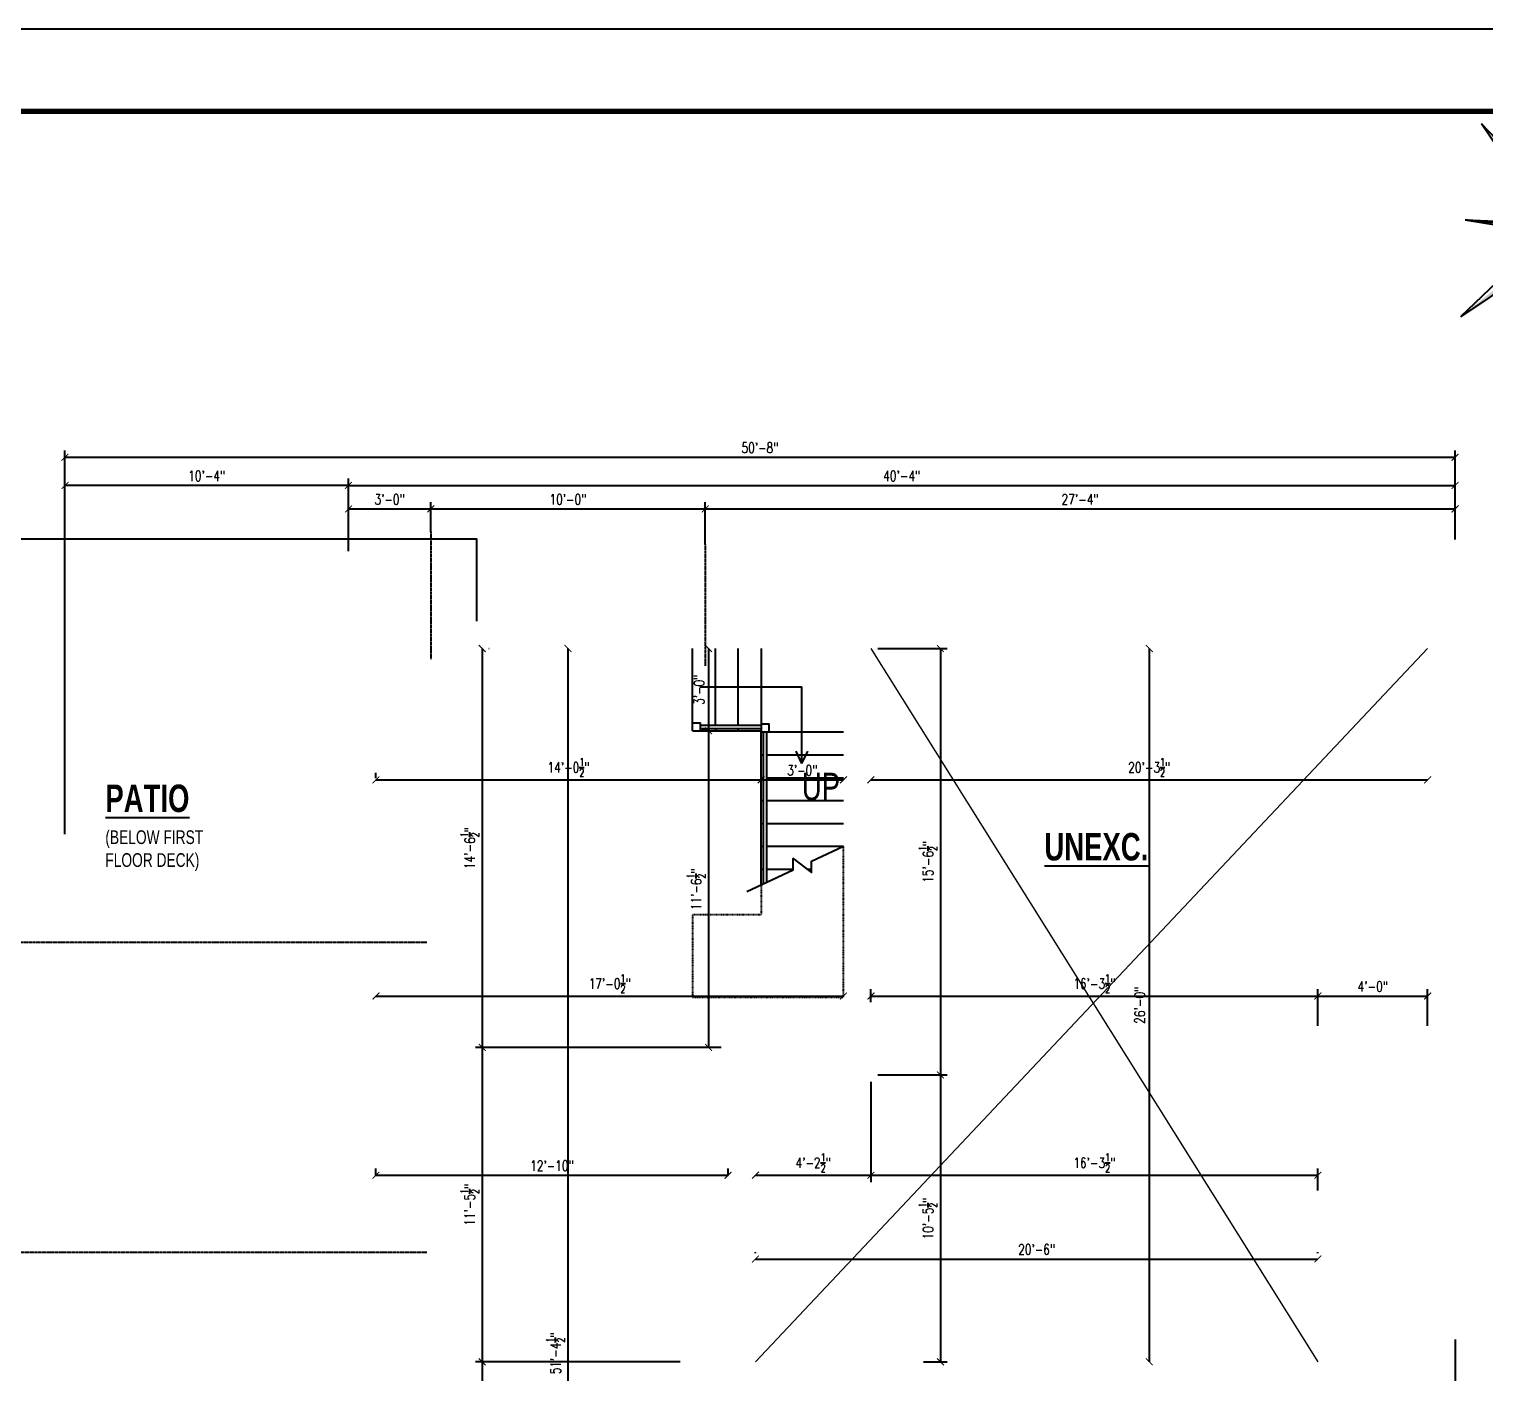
# Model space of a CAD drawing. Header units: inches. Extents: x 43 to 7578, y 1297 to 3809.
# Drawn here: x 4505 to 5141, y 3221 to 3809 of the extents above; entities that cross this region are included whole.
import ezdxf

# ---------------------------------------------------------------- set-up
doc = ezdxf.new("R2010")
doc.units = ezdxf.units.IN
doc.header["$LTSCALE"] = 0.5
doc.header["$MEASUREMENT"] = 0
doc.linetypes.add('CENTER2', pattern=[1.125, 0.75, -0.125, 0.125, -0.125])
doc.linetypes.add('HIDDEN2', pattern=[0.1875, 0.125, -0.0625])
doc.layers.add('A-Anno-Note', color=231, linetype='Continuous', lineweight=25)
doc.styles.add('Annotative', font='romans.shx', dxfattribs={"width": 0.75})
doc.styles.add('Arch-Dim', font='romans.shx', dxfattribs={"width": 0.75})
doc.dimstyles.new('Annotative', dxfattribs={"dimscale": 96, "dimtxt": 0.09375, "dimasz": 0.0625, "dimexe": 0.0625, "dimexo": 0.0625, "dimgap": 0.03125, "dimtad": 1, "dimdec": 4, "dimzin": 3, "dimdsep": 46, "dimlunit": 4, "dimtxsty": 'Arch-Dim', "dimblk": 'ARCHTICK', "dimcen": 0.09375, "dimazin": 2, "dimtfac": 0.75, "dimtdec": 4, "dimtix": 1, "dimtmove": 2, "dimatfit": 3, "dimfxl": 1, "dimtolj": 1, "dimtzin": 0, "dimarcsym": 0})

# ---------------------------------------------------------------- blocks, each defined once
blk = doc.blocks.new('_ArchTick')
at = {"color": 0, "linetype": 'ByBlock', "const_width": 0.15}
blk.add_lwpolyline([(-0.5, -0.5), (0.5, 0.5)], dxfattribs=at)
blk = doc.blocks.new('*D717')
at = {"color": 0, "lineweight": -2, "transparency": 16777216}
for p, q in [((4644.2, 3580.67), (4644.2, 3602.21)), ((4644.2, 3599.21), (4680.2, 3599.21)), ((4680.2, 3589.14), (4680.2, 3602.21))]:
    blk.add_line(p, q, dxfattribs=at)
at = {"layer": 'Defpoints', "color": 0, "transparency": 16777216}
for p in [(4680.2, 3599.21), (4680.2, 3586.14), (4644.2, 3577.67)]:
    blk.add_point(p, dxfattribs=at)
at = {"color": 0, "lineweight": -2, "transparency": 16777216, "xscale": 3, "yscale": 3, "zscale": 3, "rotation": 180}
blk.add_blockref('_ArchTick', (4644.2, 3599.21), dxfattribs=at)
at = {"color": 0, "lineweight": -2, "transparency": 16777216, "xscale": 3, "yscale": 3, "zscale": 3}
blk.add_blockref('_ArchTick', (4680.2, 3599.21), dxfattribs=at)
at = {"color": 0, "transparency": 16777216, "insert": (4662.2, 3603.39), "char_height": 4.5, "attachment_point": 5, "style": 'Arch-Dim'}
blk.add_mtext('\\A1;3\'-0"', dxfattribs=at)
blk = doc.blocks.new('*D718')
at = {"color": 0, "lineweight": -2, "transparency": 16777216}
for p, q in [((4680.2, 3589.14), (4680.2, 3602.21)), ((4680.2, 3599.21), (4800.2, 3599.21)), ((4800.2, 3583.59), (4800.2, 3602.21))]:
    blk.add_line(p, q, dxfattribs=at)
at = {"layer": 'Defpoints', "color": 0, "transparency": 16777216}
for p in [(4800.2, 3599.21), (4680.2, 3586.14), (4800.2, 3580.59)]:
    blk.add_point(p, dxfattribs=at)
at = {"color": 0, "lineweight": -2, "transparency": 16777216, "xscale": 3, "yscale": 3, "zscale": 3, "rotation": 180}
blk.add_blockref('_ArchTick', (4680.2, 3599.21), dxfattribs=at)
at = {"color": 0, "lineweight": -2, "transparency": 16777216, "xscale": 3, "yscale": 3, "zscale": 3}
blk.add_blockref('_ArchTick', (4800.2, 3599.21), dxfattribs=at)
at = {"color": 0, "transparency": 16777216, "insert": (4740.2, 3603.39), "char_height": 4.5, "attachment_point": 5, "style": 'Arch-Dim'}
blk.add_mtext('\\A1;10\'-0"', dxfattribs=at)
blk = doc.blocks.new('*D719')
at = {"color": 0, "lineweight": -2, "transparency": 16777216}
for p, q in [((4800.2, 3583.59), (4800.2, 3602.21)), ((4800.2, 3599.21), (5128.2, 3599.21)), ((5128.2, 3585.81), (5128.2, 3602.21))]:
    blk.add_line(p, q, dxfattribs=at)
at = {"layer": 'Defpoints', "color": 0, "transparency": 16777216}
for p in [(5128.2, 3599.21), (4800.2, 3580.59), (5128.2, 3582.81)]:
    blk.add_point(p, dxfattribs=at)
at = {"color": 0, "lineweight": -2, "transparency": 16777216, "xscale": 3, "yscale": 3, "zscale": 3, "rotation": 180}
blk.add_blockref('_ArchTick', (4800.2, 3599.21), dxfattribs=at)
at = {"color": 0, "lineweight": -2, "transparency": 16777216, "xscale": 3, "yscale": 3, "zscale": 3}
blk.add_blockref('_ArchTick', (5128.2, 3599.21), dxfattribs=at)
at = {"color": 0, "transparency": 16777216, "insert": (4964.2, 3603.39), "char_height": 4.5, "attachment_point": 5, "style": 'Arch-Dim'}
blk.add_mtext('\\A1;27\'-4"', dxfattribs=at)
blk = doc.blocks.new('*D720')
at = {"color": 0, "lineweight": -2, "transparency": 16777216}
for p, q in [((4644.2, 3580.67), (4644.2, 3612.48)), ((5128.2, 3585.81), (5128.2, 3612.48)), ((4644.2, 3609.48), (5128.2, 3609.48))]:
    blk.add_line(p, q, dxfattribs=at)
at = {"layer": 'Defpoints', "color": 0, "transparency": 16777216}
for p in [(5128.2, 3609.48), (5128.2, 3582.81), (4644.2, 3577.67)]:
    blk.add_point(p, dxfattribs=at)
at = {"color": 0, "lineweight": -2, "transparency": 16777216, "xscale": 3, "yscale": 3, "zscale": 3, "rotation": 180}
blk.add_blockref('_ArchTick', (4644.2, 3609.48), dxfattribs=at)
at = {"color": 0, "lineweight": -2, "transparency": 16777216, "xscale": 3, "yscale": 3, "zscale": 3}
blk.add_blockref('_ArchTick', (5128.2, 3609.48), dxfattribs=at)
at = {"color": 0, "transparency": 16777216, "insert": (4886.2, 3613.66), "char_height": 4.5, "attachment_point": 5, "style": 'Arch-Dim'}
blk.add_mtext('\\A1;40\'-4"', dxfattribs=at)
blk = doc.blocks.new('*D729')
at = {"color": 0, "lineweight": -2, "transparency": 16777216}
for p, q in [((5233.51, 3550.14), (5297.7, 3550.14)), ((5294.7, 3550.14), (5294.7, 2816.14)), ((4974.9, 2816.14), (5297.7, 2816.14))]:
    blk.add_line(p, q, dxfattribs=at)
at = {"layer": 'Defpoints', "color": 0, "transparency": 16777216}
for p in [(5230.51, 3550.14), (4971.9, 2816.14), (5294.7, 2816.14)]:
    blk.add_point(p, dxfattribs=at)
at = {"color": 0, "lineweight": -2, "transparency": 16777216, "xscale": 3, "yscale": 3, "zscale": 3}
for p, rotation in [((5294.7, 3550.14), 90), ((5294.7, 2816.14), 270)]:
    blk.add_blockref('_ArchTick', p, dxfattribs=dict(at, rotation=rotation))
at = {"color": 0, "transparency": 16777216, "insert": (5290.52, 3183.14), "char_height": 4.5, "attachment_point": 5, "rotation": 90, "style": 'Arch-Dim'}
blk.add_mtext('\\A1;61\'-2"', dxfattribs=at)
blk = doc.blocks.new('*D737')
at = {"color": 0, "lineweight": -2, "transparency": 16777216}
for p, q in [((5128.2, 3235.87), (5128.2, 2796.51)), ((5080.2, 3073.85), (5080.2, 2796.51)), ((5080.2, 2799.51), (5128.2, 2799.51))]:
    blk.add_line(p, q, dxfattribs=at)
at = {"layer": 'Defpoints', "color": 0, "transparency": 16777216}
for p in [(5128.2, 3238.87), (5080.2, 3076.85), (5128.2, 2799.51)]:
    blk.add_point(p, dxfattribs=at)
at = {"color": 0, "lineweight": -2, "transparency": 16777216, "xscale": 3, "yscale": 3, "zscale": 3, "rotation": 180}
blk.add_blockref('_ArchTick', (5080.2, 2799.51), dxfattribs=at)
at = {"color": 0, "lineweight": -2, "transparency": 16777216, "xscale": 3, "yscale": 3, "zscale": 3}
blk.add_blockref('_ArchTick', (5128.2, 2799.51), dxfattribs=at)
at = {"color": 0, "transparency": 16777216, "insert": (5104.2, 2803.69), "char_height": 4.5, "attachment_point": 5, "style": 'Arch-Dim'}
blk.add_mtext('\\A1;4\'-0"', dxfattribs=at)
blk = doc.blocks.new('*D738')
at = {"color": 0, "lineweight": -2, "transparency": 16777216}
for p, q in [((5128.2, 3235.87), (5128.2, 2782.83)), ((4520.2, 2937.12), (4520.2, 2782.83)), ((4520.2, 2785.83), (5128.2, 2785.83))]:
    blk.add_line(p, q, dxfattribs=at)
at = {"layer": 'Defpoints', "color": 0, "transparency": 16777216}
for p in [(5128.2, 3238.87), (4520.2, 2940.12), (5128.2, 2785.83)]:
    blk.add_point(p, dxfattribs=at)
at = {"color": 0, "lineweight": -2, "transparency": 16777216, "xscale": 3, "yscale": 3, "zscale": 3, "rotation": 180}
blk.add_blockref('_ArchTick', (4520.2, 2785.83), dxfattribs=at)
at = {"color": 0, "lineweight": -2, "transparency": 16777216, "xscale": 3, "yscale": 3, "zscale": 3}
blk.add_blockref('_ArchTick', (5128.2, 2785.83), dxfattribs=at)
at = {"color": 0, "transparency": 16777216, "insert": (4824.2, 2790.01), "char_height": 4.5, "attachment_point": 5, "style": 'Arch-Dim'}
blk.add_mtext('\\A1;50\'-8"', dxfattribs=at)
blk = doc.blocks.new('*D748')
at = {"color": 0, "lineweight": -2, "transparency": 16777216}
for p, q in [((4656.2, 3481.48), (4656.2, 3483.72)), ((4824.7, 3481.48), (4824.7, 3483.72)), ((4656.2, 3480.72), (4824.7, 3480.72))]:
    blk.add_line(p, q, dxfattribs=at)
at = {"layer": 'Defpoints', "color": 0, "transparency": 16777216}
for p in [(4656.2, 3478.48), (4824.7, 3480.72), (4824.7, 3478.48)]:
    blk.add_point(p, dxfattribs=at)
at = {"color": 0, "lineweight": -2, "transparency": 16777216, "xscale": 3, "yscale": 3, "zscale": 3, "rotation": 180}
blk.add_blockref('_ArchTick', (4656.2, 3480.72), dxfattribs=at)
at = {"color": 0, "lineweight": -2, "transparency": 16777216, "xscale": 3, "yscale": 3, "zscale": 3}
blk.add_blockref('_ArchTick', (4824.7, 3480.72), dxfattribs=at)
at = {"color": 0, "transparency": 16777216, "insert": (4740.45, 3486.15), "char_height": 4.5, "attachment_point": 5, "style": 'Arch-Dim'}
blk.add_mtext('\\A1;14\'-0{\\H0.750000x;\\S1/2;}"', dxfattribs=at)
blk = doc.blocks.new('*D749')
at = {"color": 0, "lineweight": -2, "transparency": 16777216}
for p, q in [((4824.7, 3481.48), (4824.7, 3483.72)), ((4824.7, 3480.72), (4860.7, 3480.72))]:
    blk.add_line(p, q, dxfattribs=at)
at = {"layer": 'Defpoints', "color": 0, "transparency": 16777216}
for p in [(4824.7, 3478.48), (4860.7, 3480.72), (4860.7, 3480.72)]:
    blk.add_point(p, dxfattribs=at)
at = {"color": 0, "lineweight": -2, "transparency": 16777216, "xscale": 3, "yscale": 3, "zscale": 3, "rotation": 180}
blk.add_blockref('_ArchTick', (4824.7, 3480.72), dxfattribs=at)
at = {"color": 0, "lineweight": -2, "transparency": 16777216, "xscale": 3, "yscale": 3, "zscale": 3}
blk.add_blockref('_ArchTick', (4860.7, 3480.72), dxfattribs=at)
at = {"color": 0, "transparency": 16777216, "insert": (4842.7, 3484.89), "char_height": 4.5, "attachment_point": 5, "style": 'Arch-Dim'}
blk.add_mtext('\\A1;3\'-0"', dxfattribs=at)
blk = doc.blocks.new('*D750')
at = {"color": 0, "lineweight": -2, "transparency": 16777216}
blk.add_line((4872.7, 3480.72), (5116.2, 3480.72), dxfattribs=at)
at = {"layer": 'Defpoints', "color": 0, "transparency": 16777216}
for p in [(4872.7, 3480.72), (5116.2, 3480.72), (5116.2, 3480.72)]:
    blk.add_point(p, dxfattribs=at)
at = {"color": 0, "lineweight": -2, "transparency": 16777216, "xscale": 3, "yscale": 3, "zscale": 3, "rotation": 180}
blk.add_blockref('_ArchTick', (4872.7, 3480.72), dxfattribs=at)
at = {"color": 0, "lineweight": -2, "transparency": 16777216, "xscale": 3, "yscale": 3, "zscale": 3}
blk.add_blockref('_ArchTick', (5116.2, 3480.72), dxfattribs=at)
at = {"color": 0, "transparency": 16777216, "insert": (4994.45, 3486.15), "char_height": 4.5, "attachment_point": 5, "style": 'Arch-Dim'}
blk.add_mtext('\\A1;20\'-3{\\H0.750000x;\\S1/2;}"', dxfattribs=at)
blk = doc.blocks.new('*D751')
at = {"color": 0, "lineweight": -2, "transparency": 16777216}
blk.add_line((4656.2, 3386.14), (4860.7, 3386.14), dxfattribs=at)
at = {"layer": 'Defpoints', "color": 0, "transparency": 16777216}
for p in [(4656.2, 3386.14), (4860.7, 3386.14), (4860.7, 3386.14)]:
    blk.add_point(p, dxfattribs=at)
at = {"color": 0, "lineweight": -2, "transparency": 16777216, "xscale": 3, "yscale": 3, "zscale": 3, "rotation": 180}
blk.add_blockref('_ArchTick', (4656.2, 3386.14), dxfattribs=at)
at = {"color": 0, "lineweight": -2, "transparency": 16777216, "xscale": 3, "yscale": 3, "zscale": 3}
blk.add_blockref('_ArchTick', (4860.7, 3386.14), dxfattribs=at)
at = {"color": 0, "transparency": 16777216, "insert": (4758.45, 3391.57), "char_height": 4.5, "attachment_point": 5, "style": 'Arch-Dim'}
blk.add_mtext('\\A1;17\'-0{\\H0.750000x;\\S1/2;}"', dxfattribs=at)
blk = doc.blocks.new('*D752')
at = {"color": 0, "lineweight": -2, "transparency": 16777216}
for p, q in [((4872.7, 3383.52), (4872.7, 3389.14)), ((5068.2, 3373.14), (5068.2, 3389.14)), ((4872.7, 3386.14), (5068.2, 3386.14))]:
    blk.add_line(p, q, dxfattribs=at)
at = {"layer": 'Defpoints', "color": 0, "transparency": 16777216}
for p in [(5068.2, 3386.14), (4872.7, 3380.52), (5068.2, 3370.14)]:
    blk.add_point(p, dxfattribs=at)
at = {"color": 0, "lineweight": -2, "transparency": 16777216, "xscale": 3, "yscale": 3, "zscale": 3, "rotation": 180}
blk.add_blockref('_ArchTick', (4872.7, 3386.14), dxfattribs=at)
at = {"color": 0, "lineweight": -2, "transparency": 16777216, "xscale": 3, "yscale": 3, "zscale": 3}
blk.add_blockref('_ArchTick', (5068.2, 3386.14), dxfattribs=at)
at = {"color": 0, "transparency": 16777216, "insert": (4970.45, 3391.57), "char_height": 4.5, "attachment_point": 5, "style": 'Arch-Dim'}
blk.add_mtext('\\A1;16\'-3{\\H0.750000x;\\S1/2;}"', dxfattribs=at)
blk = doc.blocks.new('*D753')
at = {"color": 0, "lineweight": -2, "transparency": 16777216}
for p, q in [((5068.2, 3373.14), (5068.2, 3389.14)), ((5116.2, 3373.14), (5116.2, 3389.14)), ((5068.2, 3386.14), (5116.2, 3386.14))]:
    blk.add_line(p, q, dxfattribs=at)
at = {"layer": 'Defpoints', "color": 0, "transparency": 16777216}
for p in [(5116.2, 3386.14), (5068.2, 3370.14), (5116.2, 3370.14)]:
    blk.add_point(p, dxfattribs=at)
at = {"color": 0, "lineweight": -2, "transparency": 16777216, "xscale": 3, "yscale": 3, "zscale": 3, "rotation": 180}
blk.add_blockref('_ArchTick', (5068.2, 3386.14), dxfattribs=at)
at = {"color": 0, "lineweight": -2, "transparency": 16777216, "xscale": 3, "yscale": 3, "zscale": 3}
blk.add_blockref('_ArchTick', (5116.2, 3386.14), dxfattribs=at)
at = {"color": 0, "transparency": 16777216, "insert": (5092.2, 3390.32), "char_height": 4.5, "attachment_point": 5, "style": 'Arch-Dim'}
blk.add_mtext('\\A1;4\'-0"', dxfattribs=at)
blk = doc.blocks.new('*D754')
at = {"color": 0, "lineweight": -2, "transparency": 16777216}
for p, q in [((4656.2, 3307.68), (4656.2, 3310.75)), ((4656.2, 3307.75), (4810.2, 3307.75)), ((4810.2, 3307.68), (4810.2, 3310.75))]:
    blk.add_line(p, q, dxfattribs=at)
at = {"layer": 'Defpoints', "color": 0, "transparency": 16777216}
for p in [(4656.2, 3304.68), (4810.2, 3307.75), (4810.2, 3304.68)]:
    blk.add_point(p, dxfattribs=at)
at = {"color": 0, "lineweight": -2, "transparency": 16777216, "xscale": 3, "yscale": 3, "zscale": 3, "rotation": 180}
blk.add_blockref('_ArchTick', (4656.2, 3307.75), dxfattribs=at)
at = {"color": 0, "lineweight": -2, "transparency": 16777216, "xscale": 3, "yscale": 3, "zscale": 3}
blk.add_blockref('_ArchTick', (4810.2, 3307.75), dxfattribs=at)
at = {"color": 0, "transparency": 16777216, "insert": (4733.2, 3311.93), "char_height": 4.5, "attachment_point": 5, "style": 'Arch-Dim'}
blk.add_mtext('\\A1;12\'-10"', dxfattribs=at)
blk = doc.blocks.new('*D755')
at = {"color": 0, "lineweight": -2, "transparency": 16777216}
for p, q in [((4872.7, 3348.64), (4872.7, 3304.75)), ((4822.2, 3307.75), (4872.7, 3307.75))]:
    blk.add_line(p, q, dxfattribs=at)
at = {"layer": 'Defpoints', "color": 0, "transparency": 16777216}
for p in [(4872.7, 3351.64), (4822.2, 3307.75), (4872.7, 3307.75)]:
    blk.add_point(p, dxfattribs=at)
at = {"color": 0, "lineweight": -2, "transparency": 16777216, "xscale": 3, "yscale": 3, "zscale": 3, "rotation": 180}
blk.add_blockref('_ArchTick', (4822.2, 3307.75), dxfattribs=at)
at = {"color": 0, "lineweight": -2, "transparency": 16777216, "xscale": 3, "yscale": 3, "zscale": 3}
blk.add_blockref('_ArchTick', (4872.7, 3307.75), dxfattribs=at)
at = {"color": 0, "transparency": 16777216, "insert": (4847.45, 3313.19), "char_height": 4.5, "attachment_point": 5, "style": 'Arch-Dim'}
blk.add_mtext('\\A1;4\'-2{\\H0.750000x;\\S1/2;}"', dxfattribs=at)
blk = doc.blocks.new('*D756')
at = {"color": 0, "lineweight": -2, "transparency": 16777216}
for p, q in [((4872.7, 3348.64), (4872.7, 3304.75)), ((4872.7, 3307.75), (5068.2, 3307.75)), ((5068.2, 3301.14), (5068.2, 3310.75))]:
    blk.add_line(p, q, dxfattribs=at)
at = {"layer": 'Defpoints', "color": 0, "transparency": 16777216}
for p in [(4872.7, 3351.64), (5068.2, 3307.75), (5068.2, 3298.14)]:
    blk.add_point(p, dxfattribs=at)
at = {"color": 0, "lineweight": -2, "transparency": 16777216, "xscale": 3, "yscale": 3, "zscale": 3, "rotation": 180}
blk.add_blockref('_ArchTick', (4872.7, 3307.75), dxfattribs=at)
at = {"color": 0, "lineweight": -2, "transparency": 16777216, "xscale": 3, "yscale": 3, "zscale": 3}
blk.add_blockref('_ArchTick', (5068.2, 3307.75), dxfattribs=at)
at = {"color": 0, "transparency": 16777216, "insert": (4970.45, 3313.19), "char_height": 4.5, "attachment_point": 5, "style": 'Arch-Dim'}
blk.add_mtext('\\A1;16\'-3{\\H0.750000x;\\S1/2;}"', dxfattribs=at)
blk = doc.blocks.new('*D757')
at = {"color": 0, "lineweight": -2, "transparency": 16777216}
for p, q in [((4822.2, 3273.7), (4822.2, 3274.11)), ((5068.2, 3273.7), (5068.2, 3274.11)), ((4822.2, 3271.11), (5068.2, 3271.11))]:
    blk.add_line(p, q, dxfattribs=at)
at = {"layer": 'Defpoints', "color": 0, "transparency": 16777216}
for p in [(4822.2, 3270.7), (5068.2, 3271.11), (5068.2, 3270.7)]:
    blk.add_point(p, dxfattribs=at)
at = {"color": 0, "lineweight": -2, "transparency": 16777216, "xscale": 3, "yscale": 3, "zscale": 3, "rotation": 180}
blk.add_blockref('_ArchTick', (4822.2, 3271.11), dxfattribs=at)
at = {"color": 0, "lineweight": -2, "transparency": 16777216, "xscale": 3, "yscale": 3, "zscale": 3}
blk.add_blockref('_ArchTick', (5068.2, 3271.11), dxfattribs=at)
at = {"color": 0, "transparency": 16777216, "insert": (4945.2, 3275.29), "char_height": 4.5, "attachment_point": 5, "style": 'Arch-Dim'}
blk.add_mtext('\\A1;20\'-6"', dxfattribs=at)
blk = doc.blocks.new('*D765')
at = {"color": 0, "lineweight": -2, "transparency": 16777216}
for p, q in [((4702.69, 3538.14), (4702.69, 3363.64)), ((4705.62, 3538.14), (4705.69, 3538.14)), ((4807.2, 3363.64), (4699.69, 3363.64))]:
    blk.add_line(p, q, dxfattribs=at)
at = {"layer": 'Defpoints', "color": 0, "transparency": 16777216}
for p in [(4702.62, 3538.14), (4702.69, 3363.64), (4810.2, 3363.64)]:
    blk.add_point(p, dxfattribs=at)
at = {"color": 0, "lineweight": -2, "transparency": 16777216, "xscale": 3, "yscale": 3, "zscale": 3}
for p, rotation in [((4702.69, 3538.14), 90), ((4702.69, 3363.64), 270)]:
    blk.add_blockref('_ArchTick', p, dxfattribs=dict(at, rotation=rotation))
at = {"color": 0, "transparency": 16777216, "insert": (4697.25, 3450.89), "char_height": 4.5, "attachment_point": 5, "rotation": 90, "style": 'Arch-Dim'}
blk.add_mtext('\\A1;14\'-6{\\H0.750000x;\\S1/2;}"', dxfattribs=at)
blk = doc.blocks.new('*D766')
at = {"color": 0, "lineweight": -2, "transparency": 16777216}
for p, q in [((4807.2, 3363.64), (4699.69, 3363.64)), ((4702.69, 3363.64), (4702.69, 3226.14)), ((4789.22, 3226.14), (4699.69, 3226.14))]:
    blk.add_line(p, q, dxfattribs=at)
at = {"layer": 'Defpoints', "color": 0, "transparency": 16777216}
for p in [(4810.2, 3363.64), (4702.69, 3226.14), (4792.22, 3226.14)]:
    blk.add_point(p, dxfattribs=at)
at = {"color": 0, "lineweight": -2, "transparency": 16777216, "xscale": 3, "yscale": 3, "zscale": 3}
for p, rotation in [((4702.69, 3363.64), 90), ((4702.69, 3226.14), 270)]:
    blk.add_blockref('_ArchTick', p, dxfattribs=dict(at, rotation=rotation))
at = {"color": 0, "transparency": 16777216, "insert": (4697.25, 3294.89), "char_height": 4.5, "attachment_point": 5, "rotation": 90, "style": 'Arch-Dim'}
blk.add_mtext('\\A1;11\'-5{\\H0.750000x;\\S1/2;}"', dxfattribs=at)
blk = doc.blocks.new('*D771')
at = {"color": 0, "lineweight": -2, "transparency": 16777216}
for p, q in [((4875.7, 3538.14), (4906.12, 3538.14)), ((4903.12, 3538.14), (4903.12, 3351.64)), ((4875.7, 3351.64), (4906.12, 3351.64))]:
    blk.add_line(p, q, dxfattribs=at)
at = {"layer": 'Defpoints', "color": 0, "transparency": 16777216}
for p in [(4872.7, 3538.14), (4872.7, 3351.64), (4903.12, 3351.64)]:
    blk.add_point(p, dxfattribs=at)
at = {"color": 0, "lineweight": -2, "transparency": 16777216, "xscale": 3, "yscale": 3, "zscale": 3}
for p, rotation in [((4903.12, 3538.14), 90), ((4903.12, 3351.64), 270)]:
    blk.add_blockref('_ArchTick', p, dxfattribs=dict(at, rotation=rotation))
at = {"color": 0, "transparency": 16777216, "insert": (4897.68, 3444.89), "char_height": 4.5, "attachment_point": 5, "rotation": 90, "style": 'Arch-Dim'}
blk.add_mtext('\\A1;15\'-6{\\H0.750000x;\\S1/2;}"', dxfattribs=at)
blk = doc.blocks.new('*D772')
at = {"color": 0, "lineweight": -2, "transparency": 16777216}
for p, q in [((4875.7, 3351.64), (4906.12, 3351.64)), ((4903.12, 3351.64), (4903.12, 3226.14)), ((4895.73, 3226.14), (4906.12, 3226.14))]:
    blk.add_line(p, q, dxfattribs=at)
at = {"layer": 'Defpoints', "color": 0, "transparency": 16777216}
for p in [(4872.7, 3351.64), (4892.73, 3226.14), (4903.12, 3226.14)]:
    blk.add_point(p, dxfattribs=at)
at = {"color": 0, "lineweight": -2, "transparency": 16777216, "xscale": 3, "yscale": 3, "zscale": 3}
for p, rotation in [((4903.12, 3351.64), 90), ((4903.12, 3226.14), 270)]:
    blk.add_blockref('_ArchTick', p, dxfattribs=dict(at, rotation=rotation))
at = {"color": 0, "transparency": 16777216, "insert": (4897.68, 3288.89), "char_height": 4.5, "attachment_point": 5, "rotation": 90, "style": 'Arch-Dim'}
blk.add_mtext('\\A1;10\'-5{\\H0.750000x;\\S1/2;}"', dxfattribs=at)
blk = doc.blocks.new('*D775')
at = {"color": 0, "lineweight": -2, "transparency": 16777216}
blk.add_line((4994.45, 3538.14), (4994.45, 3226.14), dxfattribs=at)
at = {"layer": 'Defpoints', "color": 0, "transparency": 16777216}
for p in [(4994.45, 3538.14), (4994.45, 3226.14), (4994.45, 3226.14)]:
    blk.add_point(p, dxfattribs=at)
at = {"color": 0, "lineweight": -2, "transparency": 16777216, "xscale": 3, "yscale": 3, "zscale": 3}
for p, rotation in [((4994.45, 3538.14), 90), ((4994.45, 3226.14), 270)]:
    blk.add_blockref('_ArchTick', p, dxfattribs=dict(at, rotation=rotation))
at = {"color": 0, "transparency": 16777216, "insert": (4990.27, 3382.14), "char_height": 4.5, "attachment_point": 5, "rotation": 90, "style": 'Arch-Dim'}
blk.add_mtext('\\A1;26\'-0"', dxfattribs=at)
blk = doc.blocks.new('*D776')
at = {"color": 0, "lineweight": -2, "transparency": 16777216}
blk.add_line((4740.2, 3538.14), (4740.2, 2921.64), dxfattribs=at)
at = {"layer": 'Defpoints', "color": 0, "transparency": 16777216}
for p in [(4740.2, 3538.14), (4740.2, 2921.64), (4740.2, 2921.64)]:
    blk.add_point(p, dxfattribs=at)
at = {"color": 0, "lineweight": -2, "transparency": 16777216, "xscale": 3, "yscale": 3, "zscale": 3}
for p, rotation in [((4740.2, 3538.14), 90), ((4740.2, 2921.64), 270)]:
    blk.add_blockref('_ArchTick', p, dxfattribs=dict(at, rotation=rotation))
at = {"color": 0, "transparency": 16777216, "insert": (4734.77, 3229.89), "char_height": 4.5, "attachment_point": 5, "rotation": 90, "style": 'Arch-Dim'}
blk.add_mtext('\\A1;51\'-4{\\H0.750000x;\\S1/2;}"', dxfattribs=at)
blk = doc.blocks.new('Anno_North_K_Metric')
at = {"color": 0, "linetype": 'ByBlock', "lineweight": -2}
for p, q in [((-0.5, 0.833), (0, 6.667)), ((0.5, 0.833), (0, 6.667)), ((0, 0), (-3.536, 3.536)), ((-3.536, 3.536), (-0.833, 0.5)), ((0, 0), (-3.536, 3.536)), ((-3.536, 3.536), (-0.5, 0.833)), ((0, 0), (3.536, 3.536)), ((0, 0), (3.536, 3.536)), ((3.536, 3.536), (0.5, 0.833)), ((3.536, 3.536), (0.833, 0.5)), ((-0.5, 0.833), (0, 0)), ((-0.5, 0.833), (0, 0)), ((0.5, 0.833), (0, 0)), ((12.793, 0.415), (12.793, 0.835)), ((12.793, 0.835), (14.893, 0.835)), ((14.893, 0.835), (14.893, 0.415)), ((-0.833, 0.5), (-6.667, 0)), ((-0.833, -0.5), (-6.667, 0)), ((0, 0), (-3.536, -3.536)), ((0, 0), (-3.536, -3.536)), ((-0.833, 0.5), (0, 0)), ((-0.833, -0.5), (0, 0)), ((-0.833, -0.5), (0, 0)), ((-0.5, -0.833), (0, 0)), ((0.833, 0.5), (0, 0)), ((0.833, 0.5), (0, 0)), ((0.833, 0.5), (0, 0)), ((0, 0), (11.667, 0)), ((0, 0), (3.536, -3.536)), ((0, 0), (3.536, -3.536)), ((0, 0), (0, 0)), ((0, 0), (0, 0)), ((0, 0), (0, 0)), ((0, 0), (0, 0)), ((0, 0), (0, 0)), ((0, 0), (0, 0)), ((0, 0), (0, 0)), ((0, 0), (0, 0)), ((0.5, -0.833), (0, 0)), ((0, 0), (0, 0)), ((0, 0), (0, 0)), ((0, 0), (0, 0)), ((0, 0), (0, 0)), ((0.5, -0.833), (0, 0)), ((0, 0), (0, 0)), ((0, 0), (0, 0)), ((0, 0), (0, 0)), ((0, 0), (0, 0)), ((0.833, -0.5), (0, 0)), ((11.667, 0), (0.833, 0.5)), ((14.053, 0.415), (12.793, 0.415)), ((12.793, -0.425), (14.053, 0.415)), ((14.893, 0.415), (13.633, -0.425)), ((-3.536, -3.536), (-0.833, -0.5)), ((3.536, -3.536), (0.833, -0.5)), ((12.793, -0.845), (12.793, -0.425)), ((13.633, -0.425), (14.893, -0.425)), ((14.893, -0.425), (14.893, -0.845)), ((-3.536, -3.536), (-0.5, -0.833)), ((-0.5, -0.833), (0, -6.667)), ((0.5, -0.833), (0, -6.667)), ((3.536, -3.536), (0.5, -0.833)), ((14.893, -0.845), (12.793, -0.845))]:
    blk.add_line(p, q, dxfattribs=at)
for points in [[(0, 6.667), (0, 0), (-0.5, 0.833)], [(-3.536, 3.536), (0, 0), (-0.5, 0.833)], [(3.536, 3.536), (0, 0), (0.833, 0.5)], [(-6.667, 0), (0, 0), (-0.833, -0.5)], [(-3.536, -3.536), (0, 0), (-0.833, -0.5)], [(0, 0), (11.667, 0), (0.833, -0.5)], [(0, -6.667), (0, 0), (0.5, -0.833)], [(3.536, -3.536), (0, 0), (0.5, -0.833)]]:
    blk.add_solid(points, dxfattribs=at)
blk = doc.blocks.new('*D790')
at = {"color": 0, "lineweight": -2, "transparency": 16777216}
for p, q in [((4520.2, 3456.95), (4520.2, 3612.48)), ((4644.2, 3580.67), (4644.2, 3612.48)), ((4644.2, 3609.48), (4520.2, 3609.48))]:
    blk.add_line(p, q, dxfattribs=at)
at = {"layer": 'Defpoints', "color": 0, "transparency": 16777216}
for p in [(4520.2, 3609.48), (4644.2, 3577.67), (4520.2, 3453.95)]:
    blk.add_point(p, dxfattribs=at)
at = {"color": 0, "lineweight": -2, "transparency": 16777216, "xscale": 3, "yscale": 3, "zscale": 3, "rotation": 180}
blk.add_blockref('_ArchTick', (4520.2, 3609.48), dxfattribs=at)
at = {"color": 0, "lineweight": -2, "transparency": 16777216, "xscale": 3, "yscale": 3, "zscale": 3}
blk.add_blockref('_ArchTick', (4644.2, 3609.48), dxfattribs=at)
at = {"color": 0, "transparency": 16777216, "insert": (4582.2, 3613.66), "char_height": 4.5, "attachment_point": 5, "style": 'Arch-Dim'}
blk.add_mtext('\\A1;10\'-4"', dxfattribs=at)
blk = doc.blocks.new('*D791')
at = {"color": 0, "lineweight": -2, "transparency": 16777216}
for p, q in [((4520.2, 3456.95), (4520.2, 3624.8)), ((5128.2, 3585.81), (5128.2, 3624.8)), ((4520.2, 3621.8), (5128.2, 3621.8))]:
    blk.add_line(p, q, dxfattribs=at)
at = {"layer": 'Defpoints', "color": 0, "transparency": 16777216}
for p in [(5128.2, 3621.8), (5128.2, 3582.81), (4520.2, 3453.95)]:
    blk.add_point(p, dxfattribs=at)
at = {"color": 0, "lineweight": -2, "transparency": 16777216, "xscale": 3, "yscale": 3, "zscale": 3, "rotation": 180}
blk.add_blockref('_ArchTick', (4520.2, 3621.8), dxfattribs=at)
at = {"color": 0, "lineweight": -2, "transparency": 16777216, "xscale": 3, "yscale": 3, "zscale": 3}
blk.add_blockref('_ArchTick', (5128.2, 3621.8), dxfattribs=at)
at = {"color": 0, "transparency": 16777216, "insert": (4824.2, 3625.98), "char_height": 4.5, "attachment_point": 5, "style": 'Arch-Dim'}
blk.add_mtext('\\A1;50\'-8"', dxfattribs=at)
blk = doc.blocks.new('*D798')
at = {"color": 0, "lineweight": -2, "transparency": 16777216}
for p, q in [((4801.7, 3538.14), (4801.7, 3502.14)), ((4801.7, 3502.14), (4798.7, 3502.14))]:
    blk.add_line(p, q, dxfattribs=at)
at = {"layer": 'Defpoints', "color": 0, "transparency": 16777216}
for p in [(4801.7, 3538.14), (4801.7, 3502.14), (4804.7, 3502.14)]:
    blk.add_point(p, dxfattribs=at)
at = {"color": 0, "lineweight": -2, "transparency": 16777216, "xscale": 3, "yscale": 3, "zscale": 3}
for p, rotation in [((4801.7, 3538.14), 90), ((4801.7, 3502.14), 270)]:
    blk.add_blockref('_ArchTick', p, dxfattribs=dict(at, rotation=rotation))
at = {"color": 0, "transparency": 16777216, "insert": (4797.52, 3520.14), "char_height": 4.5, "attachment_point": 5, "rotation": 90, "style": 'Arch-Dim'}
blk.add_mtext('\\A1;3\'-0"', dxfattribs=at)
blk = doc.blocks.new('*D799')
at = {"color": 0, "lineweight": -2, "transparency": 16777216}
for p, q in [((4801.7, 3502.14), (4798.7, 3502.14)), ((4801.7, 3502.14), (4801.7, 3363.64)), ((4807.2, 3363.64), (4798.7, 3363.64))]:
    blk.add_line(p, q, dxfattribs=at)
at = {"layer": 'Defpoints', "color": 0, "transparency": 16777216}
for p in [(4804.7, 3502.14), (4801.7, 3363.64), (4810.2, 3363.64)]:
    blk.add_point(p, dxfattribs=at)
at = {"color": 0, "lineweight": -2, "transparency": 16777216, "xscale": 3, "yscale": 3, "zscale": 3}
for p, rotation in [((4801.7, 3502.14), 90), ((4801.7, 3363.64), 270)]:
    blk.add_blockref('_ArchTick', p, dxfattribs=dict(at, rotation=rotation))
at = {"color": 0, "transparency": 16777216, "insert": (4796.27, 3432.89), "char_height": 4.5, "attachment_point": 5, "rotation": 90, "style": 'Arch-Dim'}
blk.add_mtext('\\A1;11\'-6{\\H0.750000x;\\S1/2;}"', dxfattribs=at)
blk = doc.blocks.new('*D800')
at = {"color": 0, "lineweight": -2, "transparency": 16777216}
for p, q in [((4789.22, 3226.14), (4699.69, 3226.14)), ((4702.69, 3226.14), (4702.69, 3009.64))]:
    blk.add_line(p, q, dxfattribs=at)
at = {"layer": 'Defpoints', "color": 0, "transparency": 16777216}
for p in [(4792.22, 3226.14), (4702.69, 3009.64), (4702.69, 3009.64)]:
    blk.add_point(p, dxfattribs=at)
at = {"color": 0, "lineweight": -2, "transparency": 16777216, "xscale": 3, "yscale": 3, "zscale": 3}
for p, rotation in [((4702.69, 3226.14), 90), ((4702.69, 3009.64), 270)]:
    blk.add_blockref('_ArchTick', p, dxfattribs=dict(at, rotation=rotation))
at = {"color": 0, "transparency": 16777216, "insert": (4697.25, 3117.89), "char_height": 4.5, "attachment_point": 5, "rotation": 90, "style": 'Arch-Dim'}
blk.add_mtext('\\A1;18\'-0{\\H0.750000x;\\S1/2;}"', dxfattribs=at)

msp = doc.modelspace()

# ---------------------------------------------------------------- linework, layer by layer
at = {"linetype": 'CENTER2'}
for p, q in [((4680.20259, 3589.13698), (4680.20259, 3533.49799)), ((4800.20259, 3583.59212), (4800.20259, 3530.58853)), ((4446.19438, 3409.63698), (4678.41596, 3409.63698)), ((4413.70265, 3274.13698), (4678.39713, 3274.13698))]:
    msp.add_line(p, q, dxfattribs=at)
for p, q in [((4794.70259, 3502.13698), (4794.70259, 3538.13698)), ((4804.70259, 3504.63698), (4804.70259, 3538.13698)), ((4814.70259, 3504.63698), (4814.70259, 3538.13698)), ((4824.70259, 3538.13698), (4824.70259, 3502.13698)), ((4797.93138, 3521.38698), (4842.51672, 3521.38698)), ((4842.51672, 3487.79428), (4842.51672, 3521.38698)), ((4794.70259, 3505.63698), (4798.20259, 3505.63698)), ((4794.70259, 3502.13698), (4824.70259, 3502.13698)), ((4798.20259, 3502.13698), (4798.20259, 3505.63698)), ((4798.20259, 3504.63698), (4824.70259, 3504.63698)), ((4798.20259, 3503.13698), (4824.70259, 3503.13698)), ((4804.70259, 3503.13698), (4804.70259, 3502.13698)), ((4814.70259, 3502.13698), (4814.70259, 3503.13698)), ((4824.70259, 3505.13698), (4828.20259, 3505.13698)), ((4824.70259, 3434.8499), (4824.70259, 3502.13698)), ((4828.20259, 3501.63698), (4828.20259, 3505.13698)), ((4824.70259, 3501.63698), (4860.70259, 3501.63698)), ((4825.70259, 3435.31621), (4825.70259, 3501.63698)), ((4827.20259, 3436.01567), (4827.20259, 3501.63698)), ((4824.70259, 3491.63698), (4825.70259, 3491.63698)), ((4824.70259, 3491.63698), (4825.70259, 3491.63698)), ((4824.70259, 3491.63698), (4825.70259, 3491.63698)), ((4827.20259, 3491.63698), (4860.70259, 3491.63698)), ((4842.51672, 3487.79428), (4839.98101, 3493.23213)), ((4842.51672, 3487.79428), (4845.05243, 3493.23213)), ((4824.70259, 3481.63698), (4825.70259, 3481.63698)), ((4827.20259, 3481.63698), (4858.20259, 3481.63698)), ((4858.20259, 3481.63698), (4859.70259, 3481.63698)), ((4859.70259, 3481.63698), (4860.70259, 3481.63698)), ((4824.70259, 3471.63698), (4825.70259, 3471.63698)), ((4827.20259, 3471.63698), (4860.70259, 3471.63698)), ((4824.70259, 3461.63698), (4825.70259, 3461.63698)), ((4827.20259, 3461.63698), (4860.70259, 3461.63698)), ((4824.70259, 3451.63698), (4825.70259, 3451.63698)), ((4827.20259, 3451.63698), (4860.70259, 3451.63698)), ((4824.70259, 3441.63698), (4825.70259, 3441.63698)), ((4827.20259, 3441.63698), (4838.63227, 3441.63698)), ((4844.7269, 3441.63698), (4846.68512, 3441.63698))]:
    msp.add_line(p, q)
at = {"lineweight": 9}
for p, q in [((4822.20259, 3226.13698), (5116.20259, 3538.13698)), ((4872.70259, 3538.13698), (5068.20259, 3226.13698))]:
    msp.add_line(p, q, dxfattribs=at)
msp.add_lwpolyline([(3914.48196, 3809.07749), (3914.48196, 2657.07749), (5642.48196, 2657.07749), (5642.48196, 3809.07749)], close=True)
at = {"lineweight": 70}
msp.add_lwpolyline([(3950.48196, 3773.07749), (3950.48196, 2693.07749), (5606.48196, 2693.07749), (5606.48196, 3773.07749)], close=True, dxfattribs=at)
for points in [[(4520.20259, 3166.13698), (4424.20259, 3166.13698), (4424.20259, 3586.13698), (4700.20259, 3586.13698), (4700.20259, 3550.13698)], [(4818.4055, 3431.91353), (4838.6242, 3441.34166), (4838.76161, 3446.37094), (4846.64356, 3440.11595), (4846.78097, 3445.14522), (4860.70259, 3451.63698)]]:
    msp.add_lwpolyline(points)
at = {"linetype": 'HIDDEN2'}
msp.add_lwpolyline([(4824.70259, 3434.8499), (4824.70259, 3421.63698), (4794.70259, 3421.63698), (4794.70259, 3385.63698), (4860.70259, 3385.63698), (4860.70259, 3451.63698)], dxfattribs=at)

# ---------------------------------------------------------------- block references
at = {"layer": 'A-Anno-Note', "color": 7, "xscale": 8.999999999999957, "yscale": 8.999999999999957, "zscale": 8.999999999999957, "rotation": 308.8202676105928}
msp.add_blockref('Anno_North_K_Metric', (5177.3321, 3720.88228), dxfattribs=at)

# ---------------------------------------------------------------- texts
at = {"insert": (4850.8556, 3477.71386), "char_height": 12, "attachment_point": 5, "style": 'Annotative'}
msp.add_mtext_dynamic_manual_height_columns('{\\fCityBlueprint|b0|i0|c2|p2;UP}', width=6, gutter_width=22.5, heights=[2.9751], dxfattribs=at).dxf.set("width", 28.875)
at = {"char_height": 12, "attachment_point": 1, "style": 'Annotative'}
for s, width, insert in [('{\\fCityBlueprint|b1|i0|c2|p2;\\LPATIO \\fCityBlueprint|b0|i0|c2|p2;\\H0.5x;\\l(BELOW FIRST FLOOR DECK)}', 46.3185709, (4537.84928, 3478.63649)), ('{\\fCityBlueprint|b1|i0|c2|p2;\\LUNEXC.}', 34.6839349, (4948.55576, 3457.44913))]:
    msp.add_mtext_dynamic_manual_height_columns(s, width=width, gutter_width=22.5, heights=[0], dxfattribs=dict(at, insert=insert))

# ---------------------------------------------------------------- dimensions: what is measured, and where the dimension line sits
for base, p1, p2, picture, middle in [((5128.20259, 3621.79875), (4520.20259, 3453.95082), (5128.20259, 3582.80826), '*D791', (4824.20259, 3625.97732)), ((4520.20259, 3609.47954), (4644.20259, 3577.67451), (4520.20259, 3453.95082), '*D790', (4582.20259, 3613.65812)), ((5128.20259, 3609.47954), (4644.20259, 3577.67451), (5128.20259, 3582.80826), '*D720', (4886.20259, 3613.65812)), ((4680.20259, 3599.21204), (4644.20259, 3577.67451), (4680.20259, 3586.13698), '*D717', (4662.20259, 3603.39061)), ((4800.20259, 3599.21204), (4680.20259, 3586.13698), (4800.20259, 3580.59212), '*D718', (4740.20259, 3603.39061)), ((5128.20259, 3599.21204), (4800.20259, 3580.59212), (5128.20259, 3582.80826), '*D719', (4964.20259, 3603.39061)), ((4824.70259, 3480.71638), (4656.20259, 3478.48273), (4824.70259, 3478.48273), '*D748', (4740.45259, 3486.15388)), ((5116.20259, 3480.71638), (4872.70259, 3480.71638), (5116.20259, 3480.71638), '*D750', (4994.45259, 3486.15388)), ((4860.70259, 3480.71638), (4824.70259, 3478.48273), (4860.70259, 3480.71638), '*D749', (4842.70259, 3484.89495)), ((4860.70259, 3386.13648), (4656.20259, 3386.13648), (4860.70259, 3386.13648), '*D751', (4758.45259, 3391.57398)), ((5068.20259, 3386.13648), (4872.70259, 3380.51923), (5068.20259, 3370.13698), '*D752', (4970.45259, 3391.57398)), ((5116.20259, 3386.13648), (5068.20259, 3370.13698), (5116.20259, 3370.13698), '*D753', (5092.20259, 3390.31506)), ((4872.70259, 3307.75387), (4822.20259, 3307.75387), (4872.70259, 3351.63698), '*D755', (4847.45259, 3313.19137)), ((5068.20259, 3307.75387), (4872.70259, 3351.63698), (5068.20259, 3298.13698), '*D756', (4970.45259, 3313.19137)), ((4810.20259, 3307.75387), (4656.20259, 3304.68495), (4810.20259, 3304.68495), '*D754', (4733.20259, 3311.93244)), ((5068.20259, 3271.11438), (4822.20259, 3270.70099), (5068.20259, 3270.70099), '*D757', (4945.20259, 3275.29296)), ((5128.20259, 2785.82682), (4520.20259, 2940.11952), (5128.20259, 3238.87049), '*D738', (4824.20259, 2790.00539)), ((5128.20259, 2799.50936), (5080.20259, 3076.85025), (5128.20259, 3238.87049), '*D737', (5104.20259, 2803.68793))]:
    dim = msp.add_linear_dim(base=base, p1=p1, p2=p2, dimstyle='Annotative')
    dim.commit()
    dim.dimension.update_dxf_attribs({"geometry": picture, "text_midpoint": middle})
for base, p1, p2, picture, middle in [((5294.69788, 2816.13698), (5230.51352, 3550.13698), (4971.89735, 2816.13698), '*D729', (5290.51931, 3183.13698)), ((4702.68565, 3363.63698), (4702.61808, 3538.13698), (4810.20259, 3363.63698), '*D765', (4697.24815, 3450.88698)), ((4740.20259, 2921.63698), (4740.20259, 3538.13698), (4740.20259, 2921.63698), '*D776', (4734.76509, 3229.88698)), ((4801.70259, 3502.13698), (4801.70259, 3538.13698), (4804.70259, 3502.13698), '*D798', (4797.52402, 3520.13698)), ((4903.11995, 3351.63698), (4872.70259, 3538.13698), (4872.70259, 3351.63698), '*D771', (4897.68245, 3444.88698)), ((4994.45259, 3226.13698), (4994.45259, 3538.13698), (4994.45259, 3226.13698), '*D775', (4990.27402, 3382.13698)), ((4801.70259, 3363.63698), (4804.70259, 3502.13698), (4810.20259, 3363.63698), '*D799', (4796.26509, 3432.88698)), ((4702.68565, 3226.13698), (4810.20259, 3363.63698), (4792.22129, 3226.13698), '*D766', (4697.24815, 3294.88698)), ((4903.11995, 3226.13698), (4872.70259, 3351.63698), (4892.73005, 3226.13698), '*D772', (4897.68245, 3288.88698)), ((4702.68565, 3009.63698), (4792.22129, 3226.13698), (4702.68565, 3009.63698), '*D800', (4697.24815, 3117.88698))]:
    dim = msp.add_linear_dim(base=base, p1=p1, p2=p2, angle=90, dimstyle='Annotative')
    dim.commit()
    dim.dimension.update_dxf_attribs({"geometry": picture, "text_midpoint": middle})

doc.saveas('drawing.dxf')
